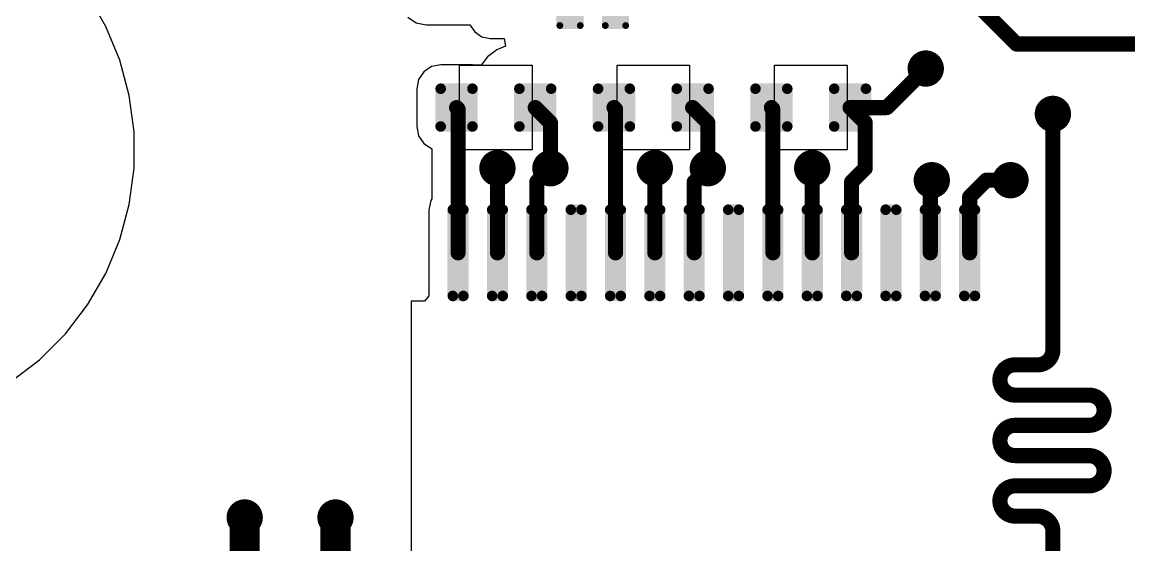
# Model space of a CAD drawing. Header units: millimetres. Extents: x 201 to 305, y 187 to 304.
# Drawn here: x 225.57 to 243.86, y 265.48 to 274.11 of the extents above; entities that cross this region are included whole.
import ezdxf

# ---------------------------------------------------------------- set-up
doc = ezdxf.new("R2010")
doc.units = ezdxf.units.MM
doc.layers.add('TopLayer', color=1, linetype='Continuous')

# ---------------------------------------------------------------- blocks, each defined once
blk = doc.blocks.new('R_1005S_18')
at = {"layer": 'TopLayer', "const_width": 0.0563}
for points in [[(-0.572, 0.194, 1), (-0.516, 0.194, 1)], [(-0.234, 0.194, 1), (-0.178, 0.194, 1)], [(0.178, 0.194, 1), (0.234, 0.194, 1)], [(0.516, 0.194, 1), (0.572, 0.194, 1)], [(-0.572, -0.194, 1), (-0.516, -0.194, 1)], [(-0.234, -0.194, 1), (-0.178, -0.194, 1)], [(0.178, -0.194, 1), (0.234, -0.194, 1)], [(0.516, -0.194, 1), (0.572, -0.194, 1)]]:
    blk.add_lwpolyline(points, format="xyb", close=True, dxfattribs=at)
at = {"layer": 'TopLayer'}
for points in [[(-0.15, 0.194), (-0.6, 0.194), (-0.15, -0.194), (-0.6, -0.194)], [(-0.206, 0.25), (-0.544, 0.25), (-0.206, -0.25), (-0.544, -0.25)], [(0.6, 0.194), (0.15, 0.194), (0.6, -0.194), (0.15, -0.194)], [(0.544, 0.25), (0.206, 0.25), (0.544, -0.25), (0.206, -0.25)]]:
    blk.add_solid(points, dxfattribs=at)
blk = doc.blocks.new('TSSOP_28_124')
at = {"layer": 'TopLayer', "const_width": 0.0875}
for points in [[(-4.356, 4.013, 1), (-4.269, 4.013, 1)], [(-4.181, 4.013, 1), (-4.094, 4.013, 1)], [(-3.706, 4.013, 1), (-3.619, 4.013, 1)], [(-3.531, 4.013, 1), (-3.444, 4.013, 1)], [(-3.056, 4.013, 1), (-2.969, 4.013, 1)], [(-2.881, 4.013, 1), (-2.794, 4.013, 1)], [(-2.406, 4.013, 1), (-2.319, 4.013, 1)], [(-2.231, 4.013, 1), (-2.144, 4.013, 1)], [(-1.756, 4.013, 1), (-1.669, 4.013, 1)], [(-1.581, 4.013, 1), (-1.494, 4.013, 1)], [(-1.106, 4.013, 1), (-1.019, 4.013, 1)], [(-0.931, 4.013, 1), (-0.844, 4.013, 1)], [(-0.456, 4.013, 1), (-0.369, 4.013, 1)], [(-0.281, 4.013, 1), (-0.194, 4.013, 1)], [(0.194, 4.013, 1), (0.281, 4.013, 1)], [(0.369, 4.013, 1), (0.456, 4.013, 1)], [(0.844, 4.013, 1), (0.931, 4.013, 1)], [(1.019, 4.013, 1), (1.106, 4.013, 1)], [(1.494, 4.013, 1), (1.581, 4.013, 1)], [(1.669, 4.013, 1), (1.756, 4.013, 1)], [(2.144, 4.013, 1), (2.231, 4.013, 1)], [(2.319, 4.013, 1), (2.406, 4.013, 1)], [(2.794, 4.013, 1), (2.881, 4.013, 1)], [(2.969, 4.013, 1), (3.056, 4.013, 1)], [(3.444, 4.013, 1), (3.531, 4.013, 1)], [(3.619, 4.013, 1), (3.706, 4.013, 1)], [(4.094, 4.013, 1), (4.181, 4.013, 1)], [(4.269, 4.013, 1), (4.356, 4.013, 1)], [(-4.356, 2.588, 1), (-4.269, 2.588, 1)], [(-4.181, 2.588, 1), (-4.094, 2.588, 1)], [(-3.706, 2.588, 1), (-3.619, 2.588, 1)], [(-3.531, 2.588, 1), (-3.444, 2.588, 1)], [(-3.056, 2.588, 1), (-2.969, 2.588, 1)], [(-2.881, 2.588, 1), (-2.794, 2.588, 1)], [(-2.406, 2.588, 1), (-2.319, 2.588, 1)], [(-2.231, 2.588, 1), (-2.144, 2.588, 1)], [(-1.756, 2.588, 1), (-1.669, 2.588, 1)], [(-1.581, 2.588, 1), (-1.494, 2.588, 1)], [(-1.106, 2.588, 1), (-1.019, 2.588, 1)], [(-0.931, 2.588, 1), (-0.844, 2.588, 1)], [(-0.456, 2.588, 1), (-0.369, 2.588, 1)], [(-0.281, 2.588, 1), (-0.194, 2.588, 1)], [(0.194, 2.588, 1), (0.281, 2.588, 1)], [(0.369, 2.588, 1), (0.456, 2.588, 1)], [(0.844, 2.588, 1), (0.931, 2.588, 1)], [(1.019, 2.588, 1), (1.106, 2.588, 1)], [(1.494, 2.588, 1), (1.581, 2.588, 1)], [(1.669, 2.588, 1), (1.756, 2.588, 1)], [(2.144, 2.588, 1), (2.231, 2.588, 1)], [(2.319, 2.588, 1), (2.406, 2.588, 1)], [(2.794, 2.588, 1), (2.881, 2.588, 1)], [(2.969, 2.588, 1), (3.056, 2.588, 1)], [(3.444, 2.588, 1), (3.531, 2.588, 1)], [(3.619, 2.588, 1), (3.706, 2.588, 1)], [(4.094, 2.588, 1), (4.181, 2.588, 1)], [(4.269, 2.588, 1), (4.356, 2.588, 1)], [(-4.356, -2.588, 1), (-4.269, -2.588, 1)], [(-4.181, -2.588, 1), (-4.094, -2.588, 1)], [(-3.706, -2.588, 1), (-3.619, -2.588, 1)], [(-3.531, -2.588, 1), (-3.444, -2.588, 1)], [(-3.056, -2.588, 1), (-2.969, -2.588, 1)], [(-2.881, -2.588, 1), (-2.794, -2.588, 1)], [(-2.406, -2.588, 1), (-2.319, -2.588, 1)], [(-2.231, -2.588, 1), (-2.144, -2.588, 1)], [(-1.756, -2.588, 1), (-1.669, -2.588, 1)], [(-1.581, -2.588, 1), (-1.494, -2.588, 1)], [(-1.106, -2.588, 1), (-1.019, -2.588, 1)], [(-0.931, -2.588, 1), (-0.844, -2.588, 1)], [(-0.456, -2.588, 1), (-0.369, -2.588, 1)], [(-0.281, -2.588, 1), (-0.194, -2.588, 1)], [(0.194, -2.588, 1), (0.281, -2.588, 1)], [(0.369, -2.588, 1), (0.456, -2.588, 1)], [(0.844, -2.588, 1), (0.931, -2.588, 1)], [(1.019, -2.588, 1), (1.106, -2.588, 1)], [(1.494, -2.588, 1), (1.581, -2.588, 1)], [(1.669, -2.588, 1), (1.756, -2.588, 1)], [(2.144, -2.588, 1), (2.231, -2.588, 1)], [(2.319, -2.588, 1), (2.406, -2.588, 1)], [(2.794, -2.588, 1), (2.881, -2.588, 1)], [(2.969, -2.588, 1), (3.056, -2.588, 1)], [(3.444, -2.588, 1), (3.531, -2.588, 1)], [(3.619, -2.588, 1), (3.706, -2.588, 1)], [(4.094, -2.588, 1), (4.181, -2.588, 1)], [(4.269, -2.588, 1), (4.356, -2.588, 1)], [(-4.356, -4.013, 1), (-4.269, -4.013, 1)], [(-4.181, -4.013, 1), (-4.094, -4.013, 1)], [(-3.706, -4.013, 1), (-3.619, -4.013, 1)], [(-3.531, -4.013, 1), (-3.444, -4.013, 1)], [(-3.056, -4.013, 1), (-2.969, -4.013, 1)], [(-2.881, -4.013, 1), (-2.794, -4.013, 1)], [(-2.406, -4.013, 1), (-2.319, -4.013, 1)], [(-2.231, -4.013, 1), (-2.144, -4.013, 1)], [(-1.756, -4.013, 1), (-1.669, -4.013, 1)], [(-1.581, -4.013, 1), (-1.494, -4.013, 1)], [(-1.106, -4.013, 1), (-1.019, -4.013, 1)], [(-0.931, -4.013, 1), (-0.844, -4.013, 1)], [(-0.456, -4.013, 1), (-0.369, -4.013, 1)], [(-0.281, -4.013, 1), (-0.194, -4.013, 1)], [(0.194, -4.013, 1), (0.281, -4.013, 1)], [(0.369, -4.013, 1), (0.456, -4.013, 1)], [(0.844, -4.013, 1), (0.931, -4.013, 1)], [(1.019, -4.013, 1), (1.106, -4.013, 1)], [(1.494, -4.013, 1), (1.581, -4.013, 1)], [(1.669, -4.013, 1), (1.756, -4.013, 1)], [(2.144, -4.013, 1), (2.231, -4.013, 1)], [(2.319, -4.013, 1), (2.406, -4.013, 1)], [(2.794, -4.013, 1), (2.881, -4.013, 1)], [(2.969, -4.013, 1), (3.056, -4.013, 1)], [(3.444, -4.013, 1), (3.531, -4.013, 1)], [(3.619, -4.013, 1), (3.706, -4.013, 1)], [(4.094, -4.013, 1), (4.181, -4.013, 1)], [(4.269, -4.013, 1), (4.356, -4.013, 1)]]:
    blk.add_lwpolyline(points, format="xyb", close=True, dxfattribs=at)
at = {"layer": 'TopLayer'}
for points in [[(-4.313, 2.5), (-4.137, 2.5), (-4.313, 4.1), (-4.137, 4.1)], [(-3.662, 2.5), (-3.487, 2.5), (-3.662, 4.1), (-3.487, 4.1)], [(-3.013, 2.5), (-2.838, 2.5), (-3.013, 4.1), (-2.838, 4.1)], [(-2.362, 2.5), (-2.187, 2.5), (-2.362, 4.1), (-2.187, 4.1)], [(-1.713, 2.5), (-1.538, 2.5), (-1.713, 4.1), (-1.538, 4.1)], [(-1.062, 2.5), (-0.887, 2.5), (-1.062, 4.1), (-0.887, 4.1)], [(-0.413, 2.5), (-0.238, 2.5), (-0.413, 4.1), (-0.238, 4.1)], [(0.238, 2.5), (0.413, 2.5), (0.238, 4.1), (0.413, 4.1)], [(0.887, 2.5), (1.062, 2.5), (0.887, 4.1), (1.062, 4.1)], [(1.538, 2.5), (1.713, 2.5), (1.538, 4.1), (1.713, 4.1)], [(2.187, 2.5), (2.362, 2.5), (2.187, 4.1), (2.362, 4.1)], [(2.838, 2.5), (3.013, 2.5), (2.838, 4.1), (3.013, 4.1)], [(3.487, 2.5), (3.662, 2.5), (3.487, 4.1), (3.662, 4.1)], [(4.137, 2.5), (4.313, 2.5), (4.137, 4.1), (4.313, 4.1)], [(-4.4, 2.588), (-4.05, 2.588), (-4.4, 4.013), (-4.05, 4.013)], [(-3.75, 2.588), (-3.4, 2.588), (-3.75, 4.013), (-3.4, 4.013)], [(-3.1, 2.588), (-2.75, 2.588), (-3.1, 4.013), (-2.75, 4.013)], [(-2.45, 2.588), (-2.1, 2.588), (-2.45, 4.013), (-2.1, 4.013)], [(-1.8, 2.588), (-1.45, 2.588), (-1.8, 4.013), (-1.45, 4.013)], [(-1.15, 2.588), (-0.8, 2.588), (-1.15, 4.013), (-0.8, 4.013)], [(-0.5, 2.588), (-0.15, 2.588), (-0.5, 4.013), (-0.15, 4.013)], [(0.15, 2.588), (0.5, 2.588), (0.15, 4.013), (0.5, 4.013)], [(0.8, 2.588), (1.15, 2.588), (0.8, 4.013), (1.15, 4.013)], [(1.45, 2.588), (1.8, 2.588), (1.45, 4.013), (1.8, 4.013)], [(2.1, 2.588), (2.45, 2.588), (2.1, 4.013), (2.45, 4.013)], [(2.75, 2.588), (3.1, 2.588), (2.75, 4.013), (3.1, 4.013)], [(3.4, 2.588), (3.75, 2.588), (3.4, 4.013), (3.75, 4.013)], [(4.05, 2.588), (4.4, 2.588), (4.05, 4.013), (4.4, 4.013)], [(-4.313, -4.1), (-4.137, -4.1), (-4.313, -2.5), (-4.137, -2.5)], [(-3.662, -4.1), (-3.487, -4.1), (-3.662, -2.5), (-3.487, -2.5)], [(-3.013, -4.1), (-2.838, -4.1), (-3.013, -2.5), (-2.838, -2.5)], [(-2.362, -4.1), (-2.187, -4.1), (-2.362, -2.5), (-2.187, -2.5)], [(-1.713, -4.1), (-1.538, -4.1), (-1.713, -2.5), (-1.538, -2.5)], [(-1.062, -4.1), (-0.887, -4.1), (-1.062, -2.5), (-0.887, -2.5)], [(-0.413, -4.1), (-0.238, -4.1), (-0.413, -2.5), (-0.238, -2.5)], [(0.238, -4.1), (0.413, -4.1), (0.238, -2.5), (0.413, -2.5)], [(0.887, -4.1), (1.062, -4.1), (0.887, -2.5), (1.062, -2.5)], [(1.538, -4.1), (1.713, -4.1), (1.538, -2.5), (1.713, -2.5)], [(2.187, -4.1), (2.362, -4.1), (2.187, -2.5), (2.362, -2.5)], [(2.838, -4.1), (3.013, -4.1), (2.838, -2.5), (3.013, -2.5)], [(3.487, -4.1), (3.662, -4.1), (3.487, -2.5), (3.662, -2.5)], [(4.137, -4.1), (4.313, -4.1), (4.137, -2.5), (4.313, -2.5)], [(-4.4, -4.013), (-4.05, -4.013), (-4.4, -2.588), (-4.05, -2.588)], [(-3.75, -4.013), (-3.4, -4.013), (-3.75, -2.588), (-3.4, -2.588)], [(-3.1, -4.013), (-2.75, -4.013), (-3.1, -2.588), (-2.75, -2.588)], [(-2.45, -4.013), (-2.1, -4.013), (-2.45, -2.588), (-2.1, -2.588)], [(-1.8, -4.013), (-1.45, -4.013), (-1.8, -2.588), (-1.45, -2.588)], [(-1.15, -4.013), (-0.8, -4.013), (-1.15, -2.588), (-0.8, -2.588)], [(-0.5, -4.013), (-0.15, -4.013), (-0.5, -2.588), (-0.15, -2.588)], [(0.15, -4.013), (0.5, -4.013), (0.15, -2.588), (0.5, -2.588)], [(0.8, -4.013), (1.15, -4.013), (0.8, -2.588), (1.15, -2.588)], [(1.45, -4.013), (1.8, -4.013), (1.45, -2.588), (1.8, -2.588)], [(2.1, -4.013), (2.45, -4.013), (2.1, -2.588), (2.45, -2.588)], [(2.75, -4.013), (3.1, -4.013), (2.75, -2.588), (3.1, -2.588)], [(3.4, -4.013), (3.75, -4.013), (3.4, -2.588), (3.75, -2.588)], [(4.05, -4.013), (4.4, -4.013), (4.05, -2.588), (4.4, -2.588)]]:
    blk.add_solid(points, dxfattribs=at)
blk = doc.blocks.new('C_1608S_137')
at = {"layer": 'TopLayer'}
for p, q in [((-0.6, -0.7), (-0.6, 0.7)), ((-0.6, 0.7), (0.6, 0.7)), ((0.6, 0.7), (0.6, -0.7)), ((0.6, -0.7), (-0.6, -0.7))]:
    blk.add_line(p, q, dxfattribs=at)
at = {"layer": 'TopLayer', "const_width": 0.0875}
for points in [[(-0.956, 0.312, 1), (-0.869, 0.312, 1)], [(-0.431, 0.312, 1), (-0.344, 0.312, 1)], [(0.344, 0.312, 1), (0.431, 0.312, 1)], [(0.869, 0.312, 1), (0.956, 0.312, 1)], [(-0.956, -0.312, 1), (-0.869, -0.312, 1)], [(-0.431, -0.312, 1), (-0.344, -0.312, 1)], [(0.344, -0.312, 1), (0.431, -0.312, 1)], [(0.869, -0.312, 1), (0.956, -0.312, 1)]]:
    blk.add_lwpolyline(points, format="xyb", close=True, dxfattribs=at)
at = {"layer": 'TopLayer'}
for points in [[(-0.387, -0.4), (-0.387, 0.4), (-0.912, -0.4), (-0.912, 0.4)], [(0.912, -0.4), (0.912, 0.4), (0.387, -0.4), (0.387, 0.4)], [(-0.3, -0.312), (-0.3, 0.312), (-1, -0.312), (-1, 0.312)], [(1, -0.312), (1, 0.312), (0.3, -0.312), (0.3, 0.312)]]:
    blk.add_solid(points, dxfattribs=at)
blk = doc.blocks.new('C_1608S_138')
at = {"layer": 'TopLayer'}
for p, q in [((-0.6, -0.7), (-0.6, 0.7)), ((-0.6, 0.7), (0.6, 0.7)), ((0.6, 0.7), (0.6, -0.7)), ((0.6, -0.7), (-0.6, -0.7))]:
    blk.add_line(p, q, dxfattribs=at)
at = {"layer": 'TopLayer', "const_width": 0.0875}
for points in [[(-0.956, 0.312, 1), (-0.869, 0.312, 1)], [(-0.431, 0.312, 1), (-0.344, 0.312, 1)], [(0.344, 0.312, 1), (0.431, 0.312, 1)], [(0.869, 0.312, 1), (0.956, 0.312, 1)], [(-0.956, -0.312, 1), (-0.869, -0.312, 1)], [(-0.431, -0.312, 1), (-0.344, -0.312, 1)], [(0.344, -0.312, 1), (0.431, -0.312, 1)], [(0.869, -0.312, 1), (0.956, -0.312, 1)]]:
    blk.add_lwpolyline(points, format="xyb", close=True, dxfattribs=at)
at = {"layer": 'TopLayer'}
for points in [[(-0.387, -0.4), (-0.387, 0.4), (-0.912, -0.4), (-0.912, 0.4)], [(0.912, -0.4), (0.912, 0.4), (0.387, -0.4), (0.387, 0.4)], [(-0.3, -0.312), (-0.3, 0.312), (-1, -0.312), (-1, 0.312)], [(1, -0.312), (1, 0.312), (0.3, -0.312), (0.3, 0.312)]]:
    blk.add_solid(points, dxfattribs=at)
blk = doc.blocks.new('C_1608S_139')
at = {"layer": 'TopLayer'}
for p, q in [((-0.6, -0.7), (-0.6, 0.7)), ((-0.6, 0.7), (0.6, 0.7)), ((0.6, 0.7), (0.6, -0.7)), ((0.6, -0.7), (-0.6, -0.7))]:
    blk.add_line(p, q, dxfattribs=at)
at = {"layer": 'TopLayer', "const_width": 0.0875}
for points in [[(-0.956, 0.312, 1), (-0.869, 0.312, 1)], [(-0.431, 0.312, 1), (-0.344, 0.312, 1)], [(0.344, 0.312, 1), (0.431, 0.312, 1)], [(0.869, 0.312, 1), (0.956, 0.312, 1)], [(-0.956, -0.312, 1), (-0.869, -0.312, 1)], [(-0.431, -0.312, 1), (-0.344, -0.312, 1)], [(0.344, -0.312, 1), (0.431, -0.312, 1)], [(0.869, -0.312, 1), (0.956, -0.312, 1)]]:
    blk.add_lwpolyline(points, format="xyb", close=True, dxfattribs=at)
at = {"layer": 'TopLayer'}
for points in [[(-0.387, -0.4), (-0.387, 0.4), (-0.912, -0.4), (-0.912, 0.4)], [(0.912, -0.4), (0.912, 0.4), (0.387, -0.4), (0.387, 0.4)], [(-0.3, -0.312), (-0.3, 0.312), (-1, -0.312), (-1, 0.312)], [(1, -0.312), (1, 0.312), (0.3, -0.312), (0.3, 0.312)]]:
    blk.add_solid(points, dxfattribs=at)

msp = doc.modelspace()

# ---------------------------------------------------------------- linework, layer by layer
at = {"layer": 'TopLayer'}
for p, q in [((226.958, 274.039), (226.708, 274.471)), ((227.188, 273.482), (226.958, 274.039)), ((231.944, 274.194), (232.084, 274.1)), ((232.084, 274.1), (232.25, 274.067)), ((232.25, 274.067), (232.971, 274.067)), ((232.971, 274.067), (233.049, 273.95)), ((233.049, 273.95), (233.167, 273.871)), ((233.167, 273.871), (233.306, 273.843)), ((233.306, 273.843), (233.534, 273.843)), ((233.559, 273.716), (233.416, 273.657)), ((233.534, 273.843), (233.559, 273.716)), ((233.261, 273.538), (233.155, 273.4)), ((233.416, 273.657), (233.261, 273.538)), ((227.344, 272.899), (227.188, 273.482)), ((232.336, 273.378), (232.208, 273.292)), ((232.488, 273.408), (232.336, 273.378)), ((233.013, 273.408), (232.488, 273.408)), ((233.051, 273.4), (233.013, 273.408)), ((233.155, 273.4), (233.051, 273.4)), ((232.122, 273.164), (232.092, 273.012)), ((232.208, 273.292), (232.122, 273.164)), ((232.092, 273.012), (232.092, 272.388)), ((227.423, 272.301), (227.344, 272.899)), ((227.423, 271.698), (227.423, 272.301)), ((232.092, 272.388), (232.122, 272.236)), ((232.122, 272.236), (232.208, 272.108)), ((232.208, 272.108), (232.336, 272.022)), ((232.336, 272.022), (232.342, 272.021)), ((232.342, 272.021), (232.342, 271.192)), ((227.344, 271.101), (227.423, 271.698)), ((232.322, 271.164), (232.292, 271.013)), ((232.342, 271.192), (232.322, 271.164)), ((227.188, 270.518), (227.344, 271.101)), ((232.292, 271.013), (232.292, 269.588)), ((226.958, 269.961), (227.188, 270.518)), ((226.656, 269.439), (226.958, 269.961)), ((232.221, 269.5), (232, 269.5)), ((232, 269.5), (232, 264.5)), ((232.292, 269.588), (232.221, 269.5)), ((226.289, 268.96), (226.656, 269.439)), ((225.863, 268.534), (226.289, 268.96)), ((225.384, 268.167), (225.863, 268.534))]:
    msp.add_line(p, q, dxfattribs=at)
for points, const_width in [([(241.25, 274.5), (242, 273.75)], 0.25), ([(242, 273.75), (246.75, 273.75)], 0.25), ([(239.855, 272.7), (240.5, 273.345)], 0.25), ([(232.75, 272.7), (232.775, 272.675)], 0.25), ([(232.775, 270.3), (232.775, 272.675)], 0.25), ([(234.05, 272.7), (234.3, 272.45)], 0.25), ([(235.35, 272.7), (235.375, 272.675)], 0.25), ([(235.375, 270.3), (235.375, 272.675)], 0.25), ([(236.65, 272.7), (236.9, 272.45)], 0.25), ([(237.95, 272.7), (237.975, 272.675)], 0.25), ([(237.975, 270.3), (237.975, 272.675)], 0.25), ([(239.25, 272.7), (239.5, 272.45)], 0.25), ([(239.25, 272.7), (239.855, 272.7)], 0.25), ([(234.3, 271.698), (234.3, 272.45)], 0.25), ([(236.9, 271.698), (236.9, 272.45)], 0.25), ([(239.5, 271.698), (239.5, 272.45)], 0.25), ([(242.6, 268.8), (242.6, 272.596)], 0.25), ([(233.425, 270.3), (233.425, 271.7)], 0.25), ([(234.075, 271.473), (234.3, 271.698)], 0.25), ([(236.025, 270.3), (236.025, 271.7)], 0.25), ([(236.675, 271.473), (236.9, 271.698)], 0.25), ([(238.625, 270.3), (238.625, 271.7)], 0.25), ([(239.275, 271.473), (239.5, 271.698)], 0.25), ([(234.075, 270.3), (234.075, 271.473)], 0.25), ([(236.675, 270.3), (236.675, 271.473)], 0.25), ([(239.275, 270.3), (239.275, 271.473)], 0.25), ([(240.575, 271.475), (240.6, 271.5)], 0.25), ([(240.575, 270.3), (240.575, 271.475)], 0.25), ([(241.225, 271.225), (241.5, 271.5)], 0.25), ([(241.5, 271.5), (241.9, 271.5)], 0.25), ([(241.225, 270.3), (241.225, 271.225)], 0.25), ([(242.6, 268.7), (242.6, 268.8)], 0.25), ([(241.975, 268.45), (242.35, 268.45)], 0.25), ([(241.975, 267.95), (242.6, 267.95)], 0.25), ([(242.6, 267.95), (243.196, 267.95)], 0.25), ([(241.975, 267.45), (242.6, 267.45)], 0.25), ([(242.6, 267.45), (243.196, 267.45)], 0.25), ([(241.975, 266.95), (242.6, 266.95)], 0.25), ([(242.6, 266.95), (243.196, 266.95)], 0.25), ([(241.975, 266.45), (242.6, 266.45)], 0.25), ([(242.6, 266.45), (243.196, 266.45)], 0.25), ([(229.25, 265.025), (229.25, 265.928)], 0.5), ([(230.75, 265.025), (230.75, 265.928)], 0.5), ([(241.975, 265.95), (242.35, 265.95)], 0.25), ([(242.6, 264.1), (242.6, 265.7)], 0.25)]:
    msp.add_lwpolyline(points, dxfattribs=dict(at, const_width=const_width))
for points, const_width in [([(241.937, 273.75, 1), (242.062, 273.75, 1)], 0.125), ([(241.937, 273.75, 1), (242.062, 273.75, 1)], 0.125), ([(240.35, 273.345, 1), (240.65, 273.345, 1)], 0.3), ([(240.437, 273.345, 1), (240.562, 273.345, 1)], 0.125), ([(232.688, 272.7, 1), (232.813, 272.7, 1)], 0.125), ([(232.713, 272.675, 1), (232.837, 272.675, 1)], 0.125), ([(232.713, 272.675, 1), (232.837, 272.675, 1)], 0.125), ([(233.987, 272.7, 1), (234.112, 272.7, 1)], 0.125), ([(235.288, 272.7, 1), (235.413, 272.7, 1)], 0.125), ([(235.313, 272.675, 1), (235.437, 272.675, 1)], 0.125), ([(235.313, 272.675, 1), (235.437, 272.675, 1)], 0.125), ([(236.587, 272.7, 1), (236.712, 272.7, 1)], 0.125), ([(237.888, 272.7, 1), (238.013, 272.7, 1)], 0.125), ([(237.913, 272.675, 1), (238.037, 272.675, 1)], 0.125), ([(237.913, 272.675, 1), (238.037, 272.675, 1)], 0.125), ([(239.187, 272.7, 1), (239.312, 272.7, 1)], 0.125), ([(239.187, 272.7, 1), (239.312, 272.7, 1)], 0.125), ([(239.793, 272.7, 1), (239.918, 272.7, 1)], 0.125), ([(239.793, 272.7, 1), (239.918, 272.7, 1)], 0.125), ([(242.45, 272.596, 1), (242.75, 272.596, 1)], 0.3), ([(234.238, 272.45, 1), (234.363, 272.45, 1)], 0.125), ([(234.238, 272.45, 1), (234.363, 272.45, 1)], 0.125), ([(236.838, 272.45, 1), (236.963, 272.45, 1)], 0.125), ([(236.838, 272.45, 1), (236.963, 272.45, 1)], 0.125), ([(239.438, 272.45, 1), (239.563, 272.45, 1)], 0.125), ([(239.438, 272.45, 1), (239.563, 272.45, 1)], 0.125), ([(242.538, 272.596, 1), (242.662, 272.596, 1)], 0.125), ([(233.275, 271.7, 1), (233.575, 271.7, 1)], 0.3), ([(234.15, 271.698, 1), (234.45, 271.698, 1)], 0.3), ([(235.875, 271.7, 1), (236.175, 271.7, 1)], 0.3), ([(236.75, 271.698, 1), (237.05, 271.698, 1)], 0.3), ([(238.475, 271.7, 1), (238.775, 271.7, 1)], 0.3), ([(233.363, 271.7, 1), (233.488, 271.7, 1)], 0.125), ([(234.238, 271.698, 1), (234.363, 271.698, 1)], 0.125), ([(234.238, 271.698, 1), (234.363, 271.698, 1)], 0.125), ([(235.963, 271.7, 1), (236.088, 271.7, 1)], 0.125), ([(236.838, 271.698, 1), (236.963, 271.698, 1)], 0.125), ([(236.838, 271.698, 1), (236.963, 271.698, 1)], 0.125), ([(238.563, 271.7, 1), (238.688, 271.7, 1)], 0.125), ([(239.438, 271.698, 1), (239.563, 271.698, 1)], 0.125), ([(239.438, 271.698, 1), (239.563, 271.698, 1)], 0.125), ([(240.45, 271.5, 1), (240.75, 271.5, 1)], 0.3), ([(241.75, 271.5, 1), (242.05, 271.5, 1)], 0.3), ([(234.013, 271.473, 1), (234.137, 271.473, 1)], 0.125), ([(234.013, 271.473, 1), (234.137, 271.473, 1)], 0.125), ([(236.613, 271.473, 1), (236.737, 271.473, 1)], 0.125), ([(236.613, 271.473, 1), (236.737, 271.473, 1)], 0.125), ([(239.213, 271.473, 1), (239.337, 271.473, 1)], 0.125), ([(239.213, 271.473, 1), (239.337, 271.473, 1)], 0.125), ([(240.513, 271.475, 1), (240.637, 271.475, 1)], 0.125), ([(240.513, 271.475, 1), (240.637, 271.475, 1)], 0.125), ([(240.537, 271.5, 1), (240.662, 271.5, 1)], 0.125), ([(241.438, 271.5, 1), (241.563, 271.5, 1)], 0.125), ([(241.438, 271.5, 1), (241.563, 271.5, 1)], 0.125), ([(241.837, 271.5, 1), (241.962, 271.5, 1)], 0.125), ([(241.163, 271.225, 1), (241.288, 271.225, 1)], 0.125), ([(241.163, 271.225, 1), (241.288, 271.225, 1)], 0.125), ([(232.713, 270.3, 1), (232.837, 270.3, 1)], 0.125), ([(233.363, 270.3, 1), (233.488, 270.3, 1)], 0.125), ([(234.013, 270.3, 1), (234.137, 270.3, 1)], 0.125), ([(235.313, 270.3, 1), (235.437, 270.3, 1)], 0.125), ([(235.963, 270.3, 1), (236.088, 270.3, 1)], 0.125), ([(236.613, 270.3, 1), (236.737, 270.3, 1)], 0.125), ([(237.913, 270.3, 1), (238.037, 270.3, 1)], 0.125), ([(238.563, 270.3, 1), (238.688, 270.3, 1)], 0.125), ([(239.213, 270.3, 1), (239.337, 270.3, 1)], 0.125), ([(240.513, 270.3, 1), (240.637, 270.3, 1)], 0.125), ([(241.163, 270.3, 1), (241.288, 270.3, 1)], 0.125), ([(242.538, 268.8, 1), (242.662, 268.8, 1)], 0.125), ([(242.538, 268.8, 1), (242.662, 268.8, 1)], 0.125), ([(242.538, 268.7, 1), (242.662, 268.7, 1)], 0.125), ([(242.538, 268.7, 1), (242.662, 268.7, 1)], 0.125), ([(241.913, 268.45, 1), (242.037, 268.45, 1)], 0.125), ([(241.913, 268.45, 1), (242.037, 268.45, 1)], 0.125), ([(242.288, 268.45, 1), (242.412, 268.45, 1)], 0.125), ([(242.288, 268.45, 1), (242.412, 268.45, 1)], 0.125), ([(241.663, 268.2, 1), (241.787, 268.2, 1)], 0.125), ([(241.663, 268.2, 1), (241.787, 268.2, 1)], 0.125), ([(241.913, 267.95, 1), (242.037, 267.95, 1)], 0.125), ([(241.913, 267.95, 1), (242.037, 267.95, 1)], 0.125), ([(242.538, 267.95, 1), (242.662, 267.95, 1)], 0.125), ([(242.538, 267.95, 1), (242.662, 267.95, 1)], 0.125), ([(243.133, 267.95, 1), (243.258, 267.95, 1)], 0.125), ([(243.133, 267.95, 1), (243.258, 267.95, 1)], 0.125), ([(243.383, 267.7, 1), (243.508, 267.7, 1)], 0.125), ([(243.383, 267.7, 1), (243.508, 267.7, 1)], 0.125), ([(241.913, 267.45, 1), (242.037, 267.45, 1)], 0.125), ([(241.913, 267.45, 1), (242.037, 267.45, 1)], 0.125), ([(242.538, 267.45, 1), (242.662, 267.45, 1)], 0.125), ([(242.538, 267.45, 1), (242.662, 267.45, 1)], 0.125), ([(243.133, 267.45, 1), (243.258, 267.45, 1)], 0.125), ([(243.133, 267.45, 1), (243.258, 267.45, 1)], 0.125), ([(241.663, 267.2, 1), (241.787, 267.2, 1)], 0.125), ([(241.663, 267.2, 1), (241.787, 267.2, 1)], 0.125), ([(241.913, 266.95, 1), (242.037, 266.95, 1)], 0.125), ([(241.913, 266.95, 1), (242.037, 266.95, 1)], 0.125), ([(242.538, 266.95, 1), (242.662, 266.95, 1)], 0.125), ([(242.538, 266.95, 1), (242.662, 266.95, 1)], 0.125), ([(243.133, 266.95, 1), (243.258, 266.95, 1)], 0.125), ([(243.133, 266.95, 1), (243.258, 266.95, 1)], 0.125), ([(243.383, 266.7, 1), (243.508, 266.7, 1)], 0.125), ([(243.383, 266.7, 1), (243.508, 266.7, 1)], 0.125), ([(241.913, 266.45, 1), (242.037, 266.45, 1)], 0.125), ([(241.913, 266.45, 1), (242.037, 266.45, 1)], 0.125), ([(242.538, 266.45, 1), (242.662, 266.45, 1)], 0.125), ([(242.538, 266.45, 1), (242.662, 266.45, 1)], 0.125), ([(243.133, 266.45, 1), (243.258, 266.45, 1)], 0.125), ([(243.133, 266.45, 1), (243.258, 266.45, 1)], 0.125), ([(229.1, 265.928, 1), (229.4, 265.928, 1)], 0.3), ([(229.125, 265.928, 1), (229.375, 265.928, 1)], 0.25), ([(230.6, 265.928, 1), (230.9, 265.928, 1)], 0.3), ([(230.625, 265.928, 1), (230.875, 265.928, 1)], 0.25), ([(241.663, 266.2, 1), (241.787, 266.2, 1)], 0.125), ([(241.663, 266.2, 1), (241.787, 266.2, 1)], 0.125), ([(241.913, 265.95, 1), (242.037, 265.95, 1)], 0.125), ([(241.913, 265.95, 1), (242.037, 265.95, 1)], 0.125), ([(242.288, 265.95, 1), (242.412, 265.95, 1)], 0.125), ([(242.288, 265.95, 1), (242.412, 265.95, 1)], 0.125), ([(242.538, 265.7, 1), (242.662, 265.7, 1)], 0.125), ([(242.538, 265.7, 1), (242.662, 265.7, 1)], 0.125)]:
    msp.add_lwpolyline(points, format="xyb", close=True, dxfattribs=dict(at, const_width=const_width))
at = {"layer": 'TopLayer', "const_width": 0.25}
for points in [[(242.6, 268.7, -0.414214), (242.35, 268.45)], [(241.725, 268.2, -0.414214), (241.975, 268.45)], [(241.975, 267.95, -0.414214), (241.725, 268.2)], [(243.196, 267.95, -0.414214), (243.446, 267.7)], [(243.446, 267.7, -0.414214), (243.196, 267.45)], [(241.725, 267.2, -0.414214), (241.975, 267.45)], [(241.975, 266.95, -0.414214), (241.725, 267.2)], [(243.196, 266.95, -0.414214), (243.446, 266.7)], [(243.446, 266.7, -0.414214), (243.196, 266.45)], [(241.725, 266.2, -0.414214), (241.975, 266.45)], [(241.975, 265.95, -0.414214), (241.725, 266.2)], [(242.35, 265.95, -0.414214), (242.6, 265.7)]]:
    msp.add_lwpolyline(points, format="xyb", dxfattribs=at)

# ---------------------------------------------------------------- block references
for name, p, rotation in [('R_1005S_18', (235, 274.25), 180), ('C_1608S_137', (233.4, 272.7), 180), ('C_1608S_138', (236, 272.7), 180), ('C_1608S_139', (238.6, 272.7), 360), ('TSSOP_28_124', (237, 267), 360)]:
    msp.add_blockref(name, p, dxfattribs=dict(rotation=rotation))

doc.saveas('drawing.dxf')
